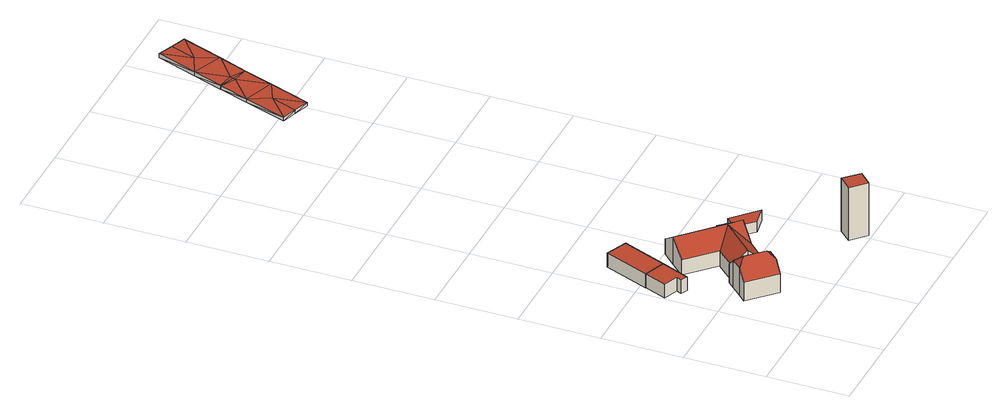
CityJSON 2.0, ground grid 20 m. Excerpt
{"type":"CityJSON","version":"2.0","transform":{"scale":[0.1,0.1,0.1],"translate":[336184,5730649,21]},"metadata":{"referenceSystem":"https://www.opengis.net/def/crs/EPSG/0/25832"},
"CityObjects":{
"building1":{"type":"Building","attributes":{"Geometrietyp2DReferenz":"3000","Gemeindeschluessel":"05170012","function":"31001_2463","roofType":"1000","measuredHeight":3.61},"address":[{"country":"Germany","locality":"Hamminkeln","thoroughfareNumber":"8","thoroughfareName":"Vierwinden"}],"geometry":[{"type":"Solid","lod":"2","boundaries":[[[[0,1,2,3]],[[4,5,1,0]],[[6,7,5,4]],[[8,9,7,6]],[[10,11,9,8]],[[3,2,11,10]],[[8,6,4,0,3,10]],[[1,5,7,9,11,2]]]],"semantics":{"surfaces":[{"type":"WallSurface"},{"type":"RoofSurface"},{"type":"GroundSurface"}],"values":[[0,0,0,0,0,0,1,2]]}}]},
"building2":{"type":"Building","attributes":{"Geometrietyp2DReferenz":"3000","Gemeindeschluessel":"05170012","function":"31001_1010","roofType":"3300","measuredHeight":9.01},"address":[{"country":"Germany","locality":"Hamminkeln","thoroughfareNumber":"8","thoroughfareName":"Vierwinden"}],"geometry":[{"type":"Solid","lod":"2","boundaries":[[[[12,13,14,15]],[[16,17,13,12]],[[18,19,17,16]],[[20,21,19,18]],[[22,23,21,20]],[[24,25,23,22]],[[26,27,25,24]],[[28,29,27,26]],[[30,31,29,28]],[[15,14,31,30]],[[32,26,24,22,20,18,16,33]],[[16,12,33]],[[33,12,15,30,28,32]],[[28,26,32]],[[13,17,19,21,23,25,27,29,31,14]]]],"semantics":{"surfaces":[{"type":"WallSurface"},{"type":"RoofSurface"},{"type":"GroundSurface"}],"values":[[0,0,0,0,0,0,0,0,0,0,1,1,1,1,2]]}}]},
"building3":{"type":"Building","attributes":{"Geometrietyp2DReferenz":"3000","Gemeindeschluessel":"05170012","function":"31001_2463","roofType":"1000","measuredHeight":3.67},"address":[{"country":"Germany","locality":"Hamminkeln","thoroughfareNumber":"8","thoroughfareName":"Vierwinden"}],"geometry":[{"type":"Solid","lod":"2","boundaries":[[[[34,35,36,37]],[[3,38,35,34]],[[10,39,38,3]],[[37,36,39,10]],[[3,34,37,10]],[[35,38,39,36]]]],"semantics":{"surfaces":[{"type":"WallSurface"},{"type":"RoofSurface"},{"type":"GroundSurface"}],"values":[[0,0,0,0,1,2]]}}]},
"building4":{"type":"Building","attributes":{"Gemeindeschluessel":"05170012","Geometrietyp2DReferenz":"3000","function":"31001_1010"},"address":[{"country":"Germany","locality":"Hamminkeln","thoroughfareNumber":"8","thoroughfareName":"Vierwinden"}],"children":["building4-1","building4-2"]},
"building4-1":{"type":"BuildingPart","attributes":{"roofType":"3100","measuredHeight":7.39},"parents":["building4"],"geometry":[{"type":"Solid","lod":"2","boundaries":[[[[40,41,42,43]],[[44,45,41,40]],[[46,47,48,49]],[[50,51,47,46]],[[52,53,51,50]],[[54,55,53,52]],[[56,57,55,54]],[[58,59,57,56]],[[43,42,59,58]],[[46,49,44,40,50]],[[43,58,56,54,52,50,40]],[[41,45,48,47,51,53,55,57,59,42]],[[49,48,45,44]]]],"semantics":{"surfaces":[{"type":"WallSurface"},{"type":"RoofSurface"},{"type":"GroundSurface"},{"type":"ClosureSurface"}],"values":[[0,0,0,0,0,0,0,0,0,1,1,2,3]]}}]},
"building4-2":{"type":"BuildingPart","attributes":{"roofType":"5000","measuredHeight":7.28},"parents":["building4"],"geometry":[{"type":"Solid","lod":"2","boundaries":[[[[60,61,62,63]],[[49,48,61,60]],[[64,23,45,44]],[[63,62,23,64]],[[44,65,63,64]],[[44,49,65]],[[49,60,63,65]],[[61,48,45,23,62]],[[44,45,48,49]]]],"semantics":{"surfaces":[{"type":"WallSurface"},{"type":"RoofSurface"},{"type":"GroundSurface"},{"type":"ClosureSurface"}],"values":[[0,0,0,0,1,1,1,2,3]]}}]},
"building5":{"type":"Building","attributes":{"Geometrietyp2DReferenz":"3000","Gemeindeschluessel":"05170012","function":"31001_1010","roofType":"1000","measuredHeight":2.66},"address":[{"country":"Germany","locality":"Hamminkeln","thoroughfareNumber":"8","thoroughfareName":"Vierwinden"}],"geometry":[{"type":"Solid","lod":"2","boundaries":[[[[66,67,68,69]],[[70,71,67,66]],[[72,73,71,70]],[[74,75,73,72]],[[69,68,75,74]],[[72,70,66,69,74]],[[67,71,73,75,68]]]],"semantics":{"surfaces":[{"type":"WallSurface"},{"type":"RoofSurface"},{"type":"GroundSurface"}],"values":[[0,0,0,0,0,1,2]]}}]},
"building6":{"type":"Building","attributes":{"Geometrietyp2DReferenz":"3000","Gemeindeschluessel":"05170012","function":"51009_1610","roofType":"1000","measuredHeight":2.84},"geometry":[{"type":"Solid","lod":"2","boundaries":[[[[76,77,78,79]],[[80,81,77,76]],[[82,83,81,80]],[[72,84,83,82]],[[70,85,84,72]],[[86,87,85,70]],[[79,78,87,86]],[[70,72,82,80,76,79,86]],[[77,81,83,84,85,87,78]]]],"semantics":{"surfaces":[{"type":"WallSurface"},{"type":"RoofSurface"},{"type":"GroundSurface"}],"values":[[0,0,0,0,0,0,0,1,2]]}}]},
"building7":{"type":"Building","attributes":{"Geometrietyp2DReferenz":"3000","Gemeindeschluessel":"05170012","function":"31001_1313","roofType":"1000","measuredHeight":14.05},"address":[{"country":"Germany","locality":"Hamminkeln","thoroughfareNumber":"8","thoroughfareName":"Vierwinden"}],"geometry":[{"type":"Solid","lod":"2","boundaries":[[[[88,89,90,91]],[[92,93,89,88]],[[94,95,93,92]],[[91,90,95,94]],[[92,88,91,94]],[[89,93,95,90]]]],"semantics":{"surfaces":[{"type":"WallSurface"},{"type":"RoofSurface"},{"type":"GroundSurface"}],"values":[[0,0,0,0,1,2]]}}]},
"building8":{"type":"Building","attributes":{"Geometrietyp2DReferenz":"2000","Gemeindeschluessel":"05170012","function":"53001_1800","roofType":"9999","measuredHeight":1},"geometry":[{"type":"Solid","lod":"2","boundaries":[[[[96,97,98]],[[97,99,98]],[[100,101,96]],[[101,97,96]],[[102,103,100]],[[103,101,100]],[[104,105,102]],[[105,103,102]],[[106,107,104]],[[107,105,104]],[[108,109,106]],[[109,107,106]],[[110,111,108]],[[111,109,108]],[[112,113,110]],[[113,111,110]],[[114,115,112]],[[115,113,112]],[[116,117,114]],[[117,115,114]],[[118,119,116]],[[119,117,116]],[[120,121,118]],[[121,119,118]],[[98,99,120]],[[99,121,120]],[[111,113,122]],[[122,113,105]],[[105,113,123]],[[123,113,115]],[[123,115,124]],[[124,115,117]],[[124,117,125]],[[125,117,119]],[[125,119,101]],[[101,119,126]],[[126,119,121]],[[126,121,99]],[[126,99,97]],[[126,97,101]],[[105,107,122]],[[122,107,109]],[[122,109,111]],[[103,105,123]],[[103,123,124]],[[103,124,125]],[[103,125,101]],[[110,127,112]],[[127,104,112]],[[104,128,112]],[[128,114,112]],[[128,129,114]],[[129,116,114]],[[129,130,116]],[[130,118,116]],[[130,100,118]],[[100,131,118]],[[131,120,118]],[[131,98,120]],[[131,96,98]],[[131,100,96]],[[104,127,106]],[[127,108,106]],[[127,110,108]],[[102,128,104]],[[102,129,128]],[[102,130,129]],[[102,100,130]]]],"semantics":{"surfaces":[{"type":"WallSurface"},{"type":"GroundSurface"},{"type":"RoofSurface"}],"values":[[0,0,0,0,0,0,0,0,0,0,0,0,0,0,0,0,0,0,0,0,0,0,0,0,0,0,1,1,1,1,1,1,1,1,1,1,1,1,1,1,1,1,1,1,1,1,1,2,2,2,2,2,2,2,2,2,2,2,2,2,2,2,2,2,2,2,2,2]]}}]}
},
"vertices":[
[51,296,43],[51,296,7],[80,366,7],[80,366,43],[35,303,43],[35,303,7],[40,316,43],[40,316,7],[4,330,43],[4,330,7],[27,386,43],[27,386,7],
[72,178,83],[72,178,11],[56,162,11],[56,162,60],[97,204,83],[97,204,11],[112,220,60],[112,220,11],[118,215,60],[118,215,11],[171,162,60],[171,162,11],[175,158,60],[175,158,11],[159,141,85],[159,141,11],[136,117,85],[136,117,11],[119,100,60],[119,100,11],[136,140,101],[97,179,101],
[124,475,43],[124,475,6],[72,497,6],[72,497,43],[80,366,6],[27,386,6],
[252,245,85],[252,245,11],[283,277,11],[283,277,52],[220,212,51],[220,212,11],[98,329,51],[98,329,11],[165,265,11],[165,265,51],[130,362,85],[130,362,11],[162,395,51],[162,395,11],[252,308,51],[252,308,11],[283,278,51],[283,278,11],[284,277,51],[284,277,11],
[117,215,51],[117,215,11],[144,189,11],[144,189,84],[171,162,51],[223,270,84],
[271,316,40],[271,316,14],[260,315,14],[260,315,40],[296,292,40],[296,292,14],[283,278,40],[283,278,14],[252,308,40],[252,308,14],
[322,240,40],[322,240,12],[368,249,12],[368,249,40],[283,277,40],[283,277,12],[284,277,40],[284,277,12],[283,278,12],[296,292,12],[308,305,40],[308,305,12],
[434,35,152],[434,35,11],[399,70,11],[399,70,152],[405,6,152],[405,6,11],[369,39,152],[369,39,11],
[514,1703,33],[514,1703,23],[476,1717,33],[476,1717,23],[475,1600,34],[475,1600,24],[447,1527,34],[447,1527,24],[421,1454,34],[421,1454,24],[384,1351,34],[384,1351,24],[346,1364,34],[346,1364,24],[309,1377,34],[309,1377,24],[346,1481,34],[346,1481,24],[372,1554,34],[372,1554,24],[372,1555,34],[372,1555,24],[400,1629,34],[400,1629,24],[439,1732,33],[439,1732,23],[370,1430,24],[407,1534,24],[409,1541,24],[412,1549,24],[451,1652,24],[370,1430,34],[407,1534,34],[409,1541,34],[412,1549,34],[451,1652,34]
]}
